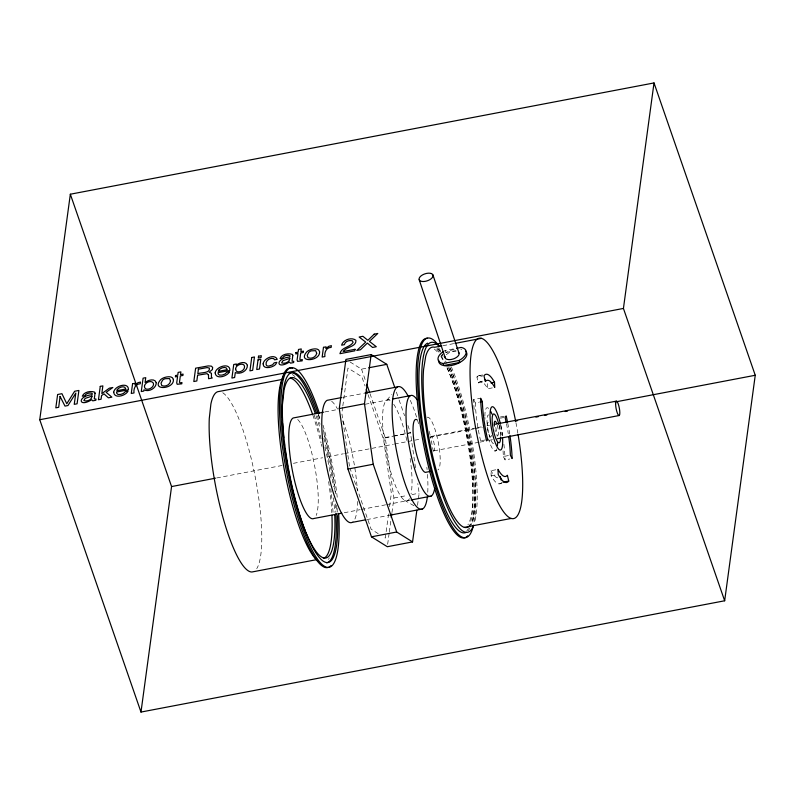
<?xml version="1.0" encoding="UTF-8"?>
<svg xmlns="http://www.w3.org/2000/svg" width="795" height="795" viewBox="0 0 795 795"><rect width="100%" height="100%" fill="white"/><g stroke="black" fill="none" stroke-linecap="round" stroke-linejoin="round"><path stroke-width="0.6" stroke-dasharray="3.98 2.98" d="M342.665 407.139L341.83 413.241L349.591 467.003M342.824 405.917L347.962 368.055L361.834 376.721L365.064 386.032M388.566 513.888L385.287 538.066L383.269 536.804M389.55 506.644L391.349 493.347L383.597 439.585L367.886 394.181M387.652 544.287L389.143 533.326M389.302 532.113L390.792 521.152M391.945 512.626L393.932 498.018L385.207 437.528L369.963 393.505M417.514 505.382L419.164 493.198L417.772 483.529M485.318 439.943L480.627 440.837L479.544 442.229L487.564 440.619M387.026 400.094L391.528 394.429M442.924 351.837L445.2 350.476L456.569 348.309M445.2 350.476L445.866 352.473L446.681 351.996A14.688 7.423 -18.4 0 1 457.473 349.065M385.158 437.985L392.392 436.495M393.595 436.246L410.459 432.758L415.507 467.818M442.974 345.686L453.796 343.619M445.866 352.473L456.101 350.525M350.088 362.003L361.526 369.148L367.538 368.005M342.963 397.301L363.583 393.366M479.077 375.618L482.595 374.952M492.383 387.871L487.693 388.765A48.952 10.822 79.2 0 0 478.312 382.902L476.93 377.049L482.794 375.926M480.22 381.63L482.565 381.183M324.897 411.939L338.302 409.375M365.094 404.267L391.716 399.199M478.312 382.902L484.175 381.779M474.168 409.395A55.074 12.173 79.2 0 1 473.582 399.567L480.617 398.225M473.582 399.567L475.331 402.916L478.848 402.25M500.293 417.007L506.157 415.894M500.373 418.17L503.891 417.504M431.009 436.475L476.096 427.879M477.318 427.65L482.187 426.716M487.067 425.792L489.501 425.325M216.657 477.954L282.454 465.413M293.425 463.326L322.671 457.751M327.54 456.817L343.38 453.796M344.603 453.567L393.346 444.276M394.559 444.037L406.742 441.712M407.964 441.483L420.148 439.158M429.896 437.3L473.77 428.942M474.983 428.704L482.297 427.312M433.941 450.845L479.037 442.239M488.786 440.38L492.443 439.685M494.788 450.984L496.845 450.586M503.046 450.825A48.952 10.822 79.2 0 1 503.324 456.539L509.188 455.426M503.324 456.539L505.073 459.898L509.764 459.003M501.725 482.416A55.074 12.173 79.2 0 1 491.171 475.817L490.972 470.7L496.825 469.587M491.171 475.817L497.034 474.704M393.932 498.018L407.149 495.494M411.949 494.579L419.164 493.198M344.235 512.715L360.075 509.694M361.288 509.466L385.654 504.815M386.867 504.587L409.922 500.194M499.578 483.837L501.923 483.39M366.714 519.622L388.546 515.458M385.207 437.528L392.422 436.167M393.624 435.938L410.459 432.758L407.308 423.685M460.762 349.184L461.786 349.442M404.496 500.254L414.682 506.167M378.221 533.654L371.156 529.241L349.989 468.156M396.367 392.064L398.702 398.822M399.09 399.945L404.566 415.745M361.526 369.148L365.541 380.745M487.484 383.637L487.693 388.765M430.443 437.807A7.344 1.62 79.2 0 1 433.782 441.99A7.344 1.62 79.2 0 1 433.504 450.785M410.27 400.352A62.417 13.803 79.2 0 1 419.184 426.1M426.845 467.301A62.417 13.803 79.2 0 1 427.084 469.636M427.472 474.367A62.417 13.803 79.2 0 1 427.601 494.371M409.445 498.664A51.397 11.368 79.2 0 1 386.4 453.875A51.397 11.368 79.2 0 1 390.106 400.471M393.684 404.248A51.397 11.368 79.2 0 1 407.368 442.845M410.17 458.407A51.397 11.368 79.2 0 1 411.085 493.745M331.624 401.246A62.417 13.803 79.2 0 1 337.587 409.117M342.893 420.853A62.417 13.803 79.2 0 1 357.303 490.376M357.561 501.456A62.417 13.803 79.2 0 1 352.155 522.394M297.698 419.462A51.397 11.368 79.2 0 1 314.601 465.731A51.397 11.368 79.2 0 1 316.172 515.478M427.094 417.325A26.921 5.953 79.2 0 1 438.015 440.967A26.921 5.953 79.2 0 1 437.856 469.994M429.181 431.307A51.397 11.368 79.2 0 1 430.82 438.373M431.317 440.748A51.397 11.368 79.2 0 1 433.623 453.935M515.925 422.652A91.793 20.292 79.2 0 1 517.863 433.285M437.081 348.538A91.793 20.292 79.2 0 1 440.678 351.927M449.851 367.399A91.793 20.292 79.2 0 1 473.452 459.202A91.793 20.292 79.2 0 1 469.487 525.873M438.095 348.757A96.682 21.376 79.2 0 1 441.454 353.576M442.02 354.52A96.682 21.376 79.2 0 1 443.183 356.518M445.498 360.93A96.682 21.376 79.2 0 1 446.651 363.325M448.499 367.429A96.682 21.376 79.2 0 1 470.332 527.035M469.795 528.158A96.682 21.376 79.2 0 1 468.017 530.831M436.684 349.025A96.682 21.376 79.2 0 1 440.619 354.789M441.195 355.772A96.682 21.376 79.2 0 1 445.25 363.593M447.098 367.697A96.682 21.376 79.2 0 1 468.921 527.304M468.384 528.427A96.682 21.376 79.2 0 1 466.615 531.1M497.272 425.206A7.344 1.62 79.2 0 1 498.366 434.398A7.344 1.62 79.2 0 1 495.981 433.136M495.454 431.566A7.344 1.62 79.2 0 1 494.997 429.787M491.399 435.163A7.344 1.62 79.2 0 1 489.124 434.935A7.344 1.62 79.2 0 1 487.226 425.206A7.344 1.62 79.2 0 1 489.163 423.735M507.757 423.218A55.074 12.173 79.2 0 1 509.754 434.348M476.93 377.049A55.074 12.173 79.2 0 1 482.545 376.949M500.91 425.484A55.074 12.173 79.2 0 1 502.718 435.69M503.881 444.196A55.074 12.173 79.2 0 1 505.073 459.898M446.333 354.709A7.284 3.677 -18.4 0 1 456.072 351.37M441.126 355.931A14.688 7.423 -18.4 0 1 443.59 353.835M497.72 477.845A48.952 10.822 79.2 0 1 490.972 470.7M480.627 440.837A48.952 10.822 79.2 0 1 475.331 402.916M499.459 425.136A48.952 10.822 79.2 0 1 501.228 435.034M450.308 367.936A101.581 22.459 79.2 0 1 473.959 523.259M438.592 347.733A101.581 22.459 79.2 0 1 442.209 353.775M448.897 368.204A101.581 22.459 79.2 0 1 472.548 523.527M434.259 349.075A91.793 20.292 79.2 0 1 437.866 352.463M440.867 356.528A91.793 20.292 79.2 0 1 443.968 361.755M447.038 367.936A91.793 20.292 79.2 0 1 470.223 456.459A91.793 20.292 79.2 0 1 467.887 524.869M499.101 425.593A14.688 3.25 79.2 0 1 500.562 436.435M506.495 423.795A48.952 10.822 79.2 0 1 508.263 433.692M493.596 443.779A14.688 3.25 79.2 0 1 487.733 428.406A14.688 3.25 79.2 0 1 488.816 414.97M451.322 366.892A96.682 21.376 79.2 0 1 474.555 522.444M496.905 448.817A22.031 4.869 79.2 0 1 488.488 438.92M484.99 419.253A22.031 4.869 79.2 0 1 484.91 417.305M484.89 416.163A22.031 4.869 79.2 0 1 489.094 408.878M495.792 427.432A22.031 4.869 79.2 0 1 497.163 436.375M500.711 425.315A22.031 4.869 79.2 0 1 502.321 435.392M318.397 414.821A101.581 22.459 79.2 0 1 319.908 419.631M323.883 433.563A101.581 22.459 79.2 0 1 335.42 494.102M336.573 505.222A101.581 22.459 79.2 0 1 337.05 511.284M317.404 415.785A96.682 21.376 79.2 0 1 320.067 424.272M323.923 438.194A96.682 21.376 79.2 0 1 333.383 486.977M335.271 503.941A96.682 21.376 79.2 0 1 335.887 512.368M318.417 414.344A96.682 21.376 79.2 0 1 319.968 419.104M323.118 429.668A96.682 21.376 79.2 0 1 335.659 493.655M337.06 508.542A96.682 21.376 79.2 0 1 337.299 512.099M292.312 374.505A96.682 21.376 79.2 0 1 295.015 376.711M314.194 415.149A96.682 21.376 79.2 0 1 321.11 438.731M330.73 488.687A96.682 21.376 79.2 0 1 331.167 492.165M331.435 494.46A96.682 21.376 79.2 0 1 333.075 512.904M329.309 557.861A96.682 21.376 79.2 0 1 328.464 559.491M312.833 415.079A91.793 20.292 79.2 0 1 321.021 442.954M321.309 444.137A91.793 20.292 79.2 0 1 321.856 446.402M328.623 481.611A91.793 20.292 79.2 0 1 331.813 512.705M222.739 392.72A91.793 20.292 79.2 0 1 255.205 476.95A91.793 20.292 79.2 0 1 256.725 568.683M316.062 415.745A91.793 20.292 79.2 0 1 320.087 428.485M324.946 447.009A91.793 20.292 79.2 0 1 331.267 479.892M333.522 497.829A91.793 20.292 79.2 0 1 334.625 512.169M323.038 425.156A101.581 22.459 79.2 0 1 337.507 499.985"/><path stroke-width="1.19" d="M416.848 510.251L412.555 541.912L387.324 546.721L371.464 536.824L347.981 469.06L339.256 408.58L341.91 389.023M412.555 541.912L396.695 532.004L373.213 464.25L364.488 403.761L371.166 354.59L345.924 359.4L341.91 388.974M39.75 419.73L70.338 194.219L654.017 82.938L755.25 375.27L724.662 600.781L140.983 712.062L39.75 419.73L623.429 308.44L654.017 82.938M140.983 712.062L171.571 486.56L70.338 194.219M391.289 517.495L391.786 513.848M442.924 351.837A14.688 7.423 -18.4 0 0 441.384 363.086L443.113 363.514L459.023 360.483L461.309 359.121A14.688 7.423 -18.4 0 0 462.839 347.872L461.12 347.435L456.569 348.309M441.772 345.914L434.557 347.286A91.793 20.292 79.2 0 0 425.703 356.319L423.586 369.377A91.793 20.292 79.2 0 0 438.134 477.099A91.793 20.292 79.2 0 0 469.487 525.873M454.998 343.39L481.452 338.352M283.209 379.245L218.923 391.498A91.793 20.292 79.2 0 0 210.894 404.019L209.274 418.538A91.793 20.292 79.2 0 0 222.848 517.068A91.793 20.292 79.2 0 0 251.985 571.983L317.483 559.491M368.741 367.777L386.767 364.349L394.797 387.533M341.751 397.53L327.192 400.302A62.417 13.803 79.2 0 0 326.844 467.599A62.417 13.803 79.2 0 0 352.155 522.394L365.501 519.851M364.796 393.137L397.54 386.887M339.256 408.58L364.488 403.761M323.684 412.168L293.226 417.971A51.397 11.368 79.2 0 0 292.938 473.393A51.397 11.368 79.2 0 0 313.786 518.519L341.8 513.182M392.889 398.971L410.468 395.622M491.002 382.971L494.52 382.296L494.728 387.423A48.952 10.822 79.2 0 0 485.347 381.56L483.966 375.707A55.074 12.173 79.2 0 1 494.52 382.296M480.021 402.022L482.366 401.574A48.952 10.822 79.2 0 0 487.663 439.496L486.57 440.887A55.074 12.173 79.2 0 1 480.617 398.225L482.366 401.574M494.381 424.391L616.254 401.157M171.571 486.56L215.435 478.192M515.2 421.042L517.634 420.575M535.909 417.087L538.344 416.62M544.446 415.467L546.881 415M565.156 411.512L567.59 411.045M615.121 401.992L755.25 375.27M497.312 438.76L619.186 415.517M347.981 469.06L373.213 464.25M430.82 471.336L426.13 472.23A26.921 5.953 79.2 0 1 414.563 445.13A26.921 5.953 79.2 0 1 416.987 419.76M502.897 482.187L508.76 481.074L507.379 475.221A48.952 10.822 79.2 0 1 497.998 469.358L498.207 474.476A55.074 12.173 79.2 0 0 508.76 481.074M411.095 499.966L431.029 496.169M389.759 515.23L422.503 508.989M371.464 536.824L396.695 532.004M464.379 527.373L511.274 518.429M371.166 354.59L386.767 364.349M623.429 308.44L724.662 600.781M366.753 384.224L369.556 392.342M366.266 389.53L367.479 393.018M432.957 274.981L459.003 353.119M459.023 360.483L459.699 362.49L443.779 365.521L443.113 363.514M419.194 279.711L445.23 357.839M500.353 476.563L501.178 480.071M427.243 497.68A62.417 13.803 79.2 0 1 407.438 490.058A62.417 13.803 79.2 0 1 392.124 409.187A62.417 13.803 79.2 0 1 407.934 395.701M434.746 488.1A51.397 11.368 79.2 0 1 409.962 449.95A51.397 11.368 79.2 0 1 417.137 399.786M518.062 434.458A91.793 20.292 79.2 0 1 499.687 505.66A91.793 20.292 79.2 0 1 471.624 351.569A91.793 20.292 79.2 0 1 515.697 421.469M502.51 437.489A22.031 4.869 79.2 0 1 495.871 444.266A22.031 4.869 79.2 0 1 490.525 409.475A22.031 4.869 79.2 0 1 500.472 424.202M507.568 422.294A55.074 12.173 79.2 0 0 506.157 415.894L505.064 417.276A48.952 10.822 79.2 0 1 506.266 422.702M509.943 435.581A55.074 12.173 79.2 0 1 512.109 458.556L510.36 455.197A48.952 10.822 79.2 0 0 508.75 436.962M458.427 352.304A7.284 3.677 -18.4 0 1 456.668 357.283A7.284 3.677 -18.4 0 1 448.161 359.588L446.8 359.251A7.284 3.677 -18.4 0 1 445.13 356.866M465.522 351.072A14.688 7.423 -18.4 0 1 461.974 361.129L458.884 362.967A14.688 7.423 -18.4 0 1 444.803 365.779L442.05 365.094A14.688 7.423 -18.4 0 1 438.691 360.284M473.651 525.247A96.682 21.376 79.2 0 1 428.584 441.97A96.682 21.376 79.2 0 1 439.257 346.312M466.138 532.352A96.682 21.376 79.2 0 1 426.677 447.088A96.682 21.376 79.2 0 1 427.67 343.152M473.512 525.356A101.581 22.459 79.2 0 1 424.6 442.119A101.581 22.459 79.2 0 1 439.406 346.6M467.699 535.81A101.581 22.459 79.2 0 1 424.262 447.824A101.581 22.459 79.2 0 1 427.531 338.272M494.381 426.06A7.344 1.62 79.2 0 1 496.746 423.636M484.463 378.977A55.074 12.173 79.2 0 1 485.457 380.328M500.572 437.449A14.688 3.25 79.2 0 1 495.474 437.568A14.688 3.25 79.2 0 1 492.512 415.616A14.688 3.25 79.2 0 1 498.813 424.381M490.714 411.383A22.031 4.869 79.2 0 1 491.946 414.086M497.521 442.586A22.031 4.869 79.2 0 1 497.422 445.687M337.478 515.558A96.682 21.376 79.2 0 1 309.901 541.802A96.682 21.376 79.2 0 1 282.593 398.146A96.682 21.376 79.2 0 1 318.02 413.171M330.939 565.603A101.581 22.459 79.2 0 1 286.826 473.452A101.581 22.459 79.2 0 1 292.659 368.323M338.62 513.391A101.581 22.459 79.2 0 1 310.567 546.99A101.581 22.459 79.2 0 1 281.231 394.221A101.581 22.459 79.2 0 1 319.411 413.37M317.96 561.181A96.682 21.376 79.2 0 1 284.521 470.859A96.682 21.376 79.2 0 1 283.437 376.691M290.175 378.132A91.793 20.292 79.2 0 1 312.415 413.887M331.932 515.23A91.793 20.292 79.2 0 1 323.376 558.398M289.102 373.322A96.682 21.376 79.2 0 1 316.619 413.44M335.957 513.54A96.682 21.376 79.2 0 1 326.586 562.79M334.745 514.693A91.793 20.292 79.2 0 1 305.817 532.213M305.389 531.179A91.793 20.292 79.2 0 1 288.128 468.653M287.701 466.307A91.793 20.292 79.2 0 1 284.978 448.688M284.55 445.27A91.793 20.292 79.2 0 1 284.103 441.503M283.706 437.757A91.793 20.292 79.2 0 1 282.603 423.417M282.364 417.156A91.793 20.292 79.2 0 1 282.434 404.585L284.053 390.067A91.793 20.292 79.2 0 1 315.227 413.35M235.658 369.148C235.688 374.097 243.638 371.553 244.373 367.976C246.053 361.606 235.28 364.209 235.658 369.148M173.38 379.384C174.622 389.381 150.325 391.001 160.829 379.493A6.966 3.746 -19.1 0 1 164.913 377.387C167.596 376.641 172.455 375.797 173.38 379.384M319.55 351.509C320.792 361.506 296.505 363.136 306.999 351.619A6.966 3.746 -19.1 0 1 311.093 349.512C313.777 348.767 318.626 347.922 319.55 351.509M113.705 392.253C114.361 399.269 125.878 395.691 128.035 391.1L125.362 391.617L123.444 393.446L120.671 394.439L117.988 394.459L116.726 393.306L116.577 392.034L128.442 389.769C128.81 381.401 114.281 385.992 113.705 392.253M215.167 372.905C215.823 379.921 227.33 376.343 229.497 371.762L226.823 372.269L224.905 374.097L222.123 375.091L219.44 375.111L218.188 373.958L218.039 372.686L229.894 370.43C230.272 362.053 215.743 366.644 215.167 372.905M263.125 363.842C262.976 369.039 270.101 367.856 273.142 366.197A5.794 3.11 -19.1 0 0 275.795 364.18L276.819 362.351L274.176 362.858L272.576 364.826L268.79 366.088A3.478 1.868 -19.1 0 1 266.713 365.571L266.096 364.607C265.351 360.523 270.042 357.512 273.679 358.565L274.583 359.847L277.226 359.34C274.802 353.457 263.702 358.297 263.125 363.842M144.442 386.112C144.263 392.352 155.144 388.159 153.336 383.051C151.139 379.672 144.859 382.484 144.442 386.112M247.404 365.293C247.583 371.046 240.169 374.773 235.3 372.567L234.624 377.526L231.911 378.042L233.75 364.488L236.393 363.991L236.214 365.273C238.947 362.749 245.884 360.592 247.404 365.293M156.247 382.663C156.357 388.377 148.764 392.342 143.955 389.828L143.786 391.07L141.281 391.547L143.09 378.172L145.743 377.665L145.078 382.504C147.86 380.129 154.836 377.933 156.247 382.663M208.499 375.111L208.568 378.718L212.255 378.022L211.44 377.088L211.43 373.262L209.165 372.219L212.374 369.566L212.672 367.419L211.331 366.137L208.201 365.909L195.63 368.194L193.821 381.53L196.832 380.954L197.607 375.24L207.117 373.66L208.499 375.111M60.082 396.466L58.691 407.298L55.819 407.845L57.628 394.509L61.931 393.684L66.78 403.751L74.641 391.259L78.904 390.454L77.085 403.79L74.233 404.337L75.823 393.068L67.963 405.529L64.991 406.096L60.082 396.466M92.011 396.129C92.091 399.885 86.844 401.863 83.873 400.591L85.174 398.394L92.011 396.129M95.042 393.277L94.277 398.881L96.006 399.05L95.847 400.253L92.757 400.859L91.644 399.756C78.089 408.133 77.324 395.93 92.091 394.727L92.21 393.396C89.835 392.531 85.979 393.147 84.836 395.731L82.292 396.218C83.962 391.766 90.839 390.673 94.764 392.164L95.042 393.277M100.259 386.38L98.451 399.716L101.064 399.219L101.561 395.572L104.016 393.883L108.388 397.818L111.866 397.162L106.152 392.323L112.84 387.503L109.362 388.159L101.82 393.624L102.873 385.883L100.259 386.38M132.586 383.737L131.264 393.455L133.987 392.939C133.401 388.666 135.458 383.756 140.238 383.786L140.477 382.067L138.062 382.653L134.941 384.919L135.17 383.24L132.586 383.737M175.576 375.538L175.397 376.87L177.583 376.452L176.719 382.892L177.186 384.283L181.787 383.826L181.956 382.534L179.958 382.852L179.471 382.276L180.336 375.936L182.92 375.439L183.098 374.107L180.515 374.594L180.882 371.881L178.14 372.408L177.772 375.121L175.576 375.538M198.422 369.178L197.806 373.729C200.598 372.298 210.427 373.58 209.383 368.075L207.147 367.578L198.422 369.178M251.737 357.502L249.928 370.838L252.651 370.321L254.46 356.975L251.737 357.502M258.037 359.857L256.725 369.536L259.488 369.009L260.81 359.33L258.037 359.857M258.534 356.2L258.286 358.058L261.048 357.521L261.297 355.673L258.534 356.2M289.778 358.416C289.857 362.172 284.61 364.16 281.639 362.888L282.941 360.691L289.778 358.416M292.808 355.574L292.043 361.178L293.772 361.347L293.613 362.55L290.523 363.156L289.41 362.053C275.855 370.43 275.09 358.227 289.857 357.025L289.976 355.683C287.601 354.818 283.745 355.445 282.603 358.028L280.059 358.505C281.728 354.053 288.605 352.97 292.53 354.461L292.808 355.574M295.949 352.592L295.77 353.924L297.956 353.507L297.091 359.946L297.559 361.337L302.15 360.88L302.329 359.588L300.331 359.897L299.844 359.33L300.709 352.98L303.293 352.483L303.471 351.151L300.888 351.648L301.255 348.935L298.513 349.452L298.145 352.165L295.949 352.592M323.476 347.335L322.154 357.064L324.877 356.548C324.3 352.264 326.357 347.355 331.137 347.395L331.366 345.666L328.951 346.252L325.831 348.528L326.059 346.849L323.476 347.335M355.007 349.293L354.799 350.843L339.952 353.676C341.373 347.047 350.158 347.485 353.129 342.317L352.245 340.727C349.273 340.041 345.01 341.244 344.384 344.652L341.621 345.179C342.943 339.763 351.698 336.792 355.912 340.34C356.478 347.017 346.004 346.67 343.202 351.549L355.007 349.293M170.518 381.083C170.011 384.949 165.151 387.145 161.802 385.605L161.027 383.23L162.528 380.258A3.866 2.077 -19.1 0 1 165.141 378.708L169.494 378.549L170.518 381.083M316.688 353.219C316.191 357.074 311.332 359.28 307.983 357.73L307.198 355.365L308.708 352.384A3.866 2.077 -19.1 0 1 311.322 350.843L315.665 350.675L316.688 353.219M117.362 389.5L116.835 390.723L125.819 389.003C125.093 384.989 119.041 387.155 117.362 389.5M218.814 370.162L218.287 371.374L227.281 369.665C226.555 365.64 220.493 367.817 218.814 370.162M374.177 334.148L367.866 340.33L362.898 336.305L359.131 337.02L365.7 342.098L356.826 350.456L360.453 349.76L367.35 343.102L372.587 347.445L376.313 346.739L369.437 341.393L377.764 333.473L374.177 334.148M431.397 273.569L430.035 273.232A7.284 3.677 -18.4 0 0 420.863 276.044A7.284 3.677 -18.4 0 0 420.754 281.122L422.115 281.46A7.284 3.677 -18.4 0 0 431.288 278.647A7.284 3.677 -18.4 0 0 431.397 273.569M615.608 403.781A7.344 1.62 79.2 0 0 618.749 415.467A7.344 1.62 79.2 0 0 618.798 405.768A7.344 1.62 79.2 0 0 615.608 403.781"/></g></svg>
